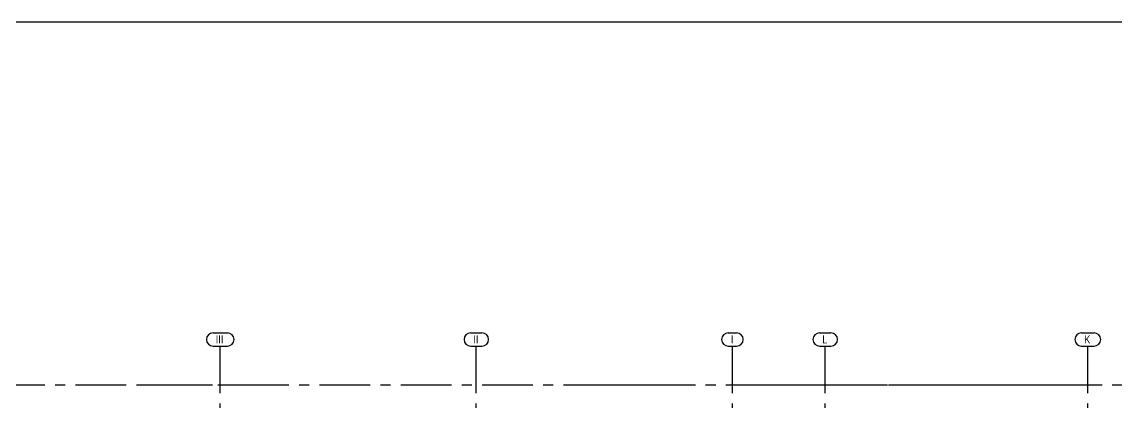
# Model space of a CAD drawing. Header units: millimetres. Extents: x 2368 to 8313, y 7493 to 11698.
# Drawn here: x 3895 to 4578, y 11461 to 11698 of the extents above; entities that cross this region are included whole.
import ezdxf

# ---------------------------------------------------------------- set-up
doc = ezdxf.new("R2010")
doc.units = ezdxf.units.MM
for name, pattern in [('CENTER', [50.8, 31.75, -6.35, 6.35, -6.35]), ('XKITLINE00', [0]), ('XKITLINE01', [4, 1, -1, 1, -1])]:
    doc.linetypes.add(name, pattern=pattern)
doc.styles.add('ARIAL_NARROW', font='ARIALN.TTF')

msp = doc.modelspace()

# ---------------------------------------------------------------- linework, layer by layer
at = {"color": 3, "linetype": 'XKITLINE00'}
for p, q in [((4014.142, 11504.0683), (4023.0344, 11504.0683)), ((4175.0685, 11504.0683), (4182.1079, 11504.0683)), ((4335.995, 11504.0683), (4341.1813, 11504.0683)), ((4393.0673, 11504.0683), (4400.1091, 11504.0683)), ((4556.6974, 11504.0683), (4564.479, 11504.0683)), ((4014.142, 11495.735), (4023.0344, 11495.735)), ((4175.0685, 11495.735), (4182.1079, 11495.735)), ((4335.995, 11495.735), (4341.1813, 11495.735)), ((4393.0673, 11495.735), (4400.1091, 11495.735)), ((4556.6974, 11495.735), (4564.479, 11495.735))]:
    msp.add_line(p, q, dxfattribs=at)
at = {"color": 6, "linetype": 'CENTER'}
for p, q in [((4018.5882, 10907.5139), (4018.5882, 11495.735)), ((4178.5882, 10907.5139), (4178.5882, 11495.735)), ((4338.5882, 10907.5139), (4338.5882, 11495.735)), ((4396.5882, 10907.5139), (4396.5882, 11495.735)), ((4560.5882, 10907.5139), (4560.5882, 11495.735)), ((3369.36, 11471.5205), (7066.504, 11471.5205)), ((3969.2747, 11471.5205), (4033.345, 11471.5205)), ((4264.325, 11471.5205), (4300.4318, 11471.5205)), ((4363.3007, 11471.5205), (4390.1184, 11471.5205)), ((4413.2603, 11471.5205), (4435.4582, 11471.5205)), ((4443.6201, 11471.5205), (4463.0662, 11471.5205)), ((4464.1851, 11471.5205), (4481.814, 11471.5205)), ((4479.1598, 11471.5205), (4495.5062, 11471.5205)), ((4490.6471, 11471.5205), (4506.0457, 11471.5205)), ((4499.8166, 11471.5205), (4514.4913, 11471.5205)), ((4507.3712, 11471.5205), (4521.4794, 11471.5205)), ((4513.7594, 11471.5205), (4527.4163, 11471.5205)), ((4519.2813, 11471.5205), (4532.5741, 11471.5205)), ((4524.146, 11471.5205), (4537.1426, 11471.5205)), ((4528.5041, 11471.5205), (4541.2589, 11471.5205)), ((4532.4676, 11471.5205), (4545.0251, 11471.5205))]:
    msp.add_line(p, q, dxfattribs=at)
at = {"color": 1, "linetype": 'XKITLINE01'}
for p, q in [((4536.1219, 11471.5205), (4548.5193, 11471.5205)), ((4539.5342, 11471.5205), (4551.8034, 11471.5205)), ((4542.7586, 11471.5205), (4554.9275, 11471.5205)), ((4545.8398, 11471.5205), (4557.9334, 11471.5205)), ((4548.8164, 11471.5205), (4560.8576, 11471.5205)), ((4551.7222, 11471.5205), (4563.7324, 11471.5205))]:
    msp.add_line(p, q, dxfattribs=at)
at = {"color": 7, "linetype": 'XKITLINE00'}
msp.add_lwpolyline([(8312.98, 11698.1898), (8312.98, 7493.1898), (2367.98, 7493.1898), (2367.98, 11698.1898), (8312.98, 11698.1898)], dxfattribs=at)
at = {"color": 3, "linetype": 'XKITLINE00'}
for centre, start, end in [((4014.142, 11499.9017), 90, 270), ((4023.0344, 11499.9017), 270, 90), ((4175.0685, 11499.9017), 90, 270), ((4182.1079, 11499.9017), 270, 90), ((4335.995, 11499.9017), 90, 270), ((4341.1813, 11499.9017), 270, 90), ((4393.0673, 11499.9017), 90, 270), ((4400.1091, 11499.9017), 270, 90), ((4556.6974, 11499.9017), 90, 270), ((4564.479, 11499.9017), 270, 90)]:
    msp.add_arc(centre, 4.1667, start, end, dxfattribs=at)

# ---------------------------------------------------------------- texts
at = {"color": 2, "linetype": 'XKITLINE00', "style": 'ARIAL_NARROW'}
for s, p in [('III', (4015.8086, 11497.4017)), ('II', (4176.7351, 11497.4017)), ('I', (4337.6617, 11497.4017)), ('L', (4394.7339, 11497.4017)), ('K', (4558.364, 11497.4017))]:
    msp.add_text(s, height=5, dxfattribs=at).set_placement(p)

doc.saveas('drawing.dxf')
